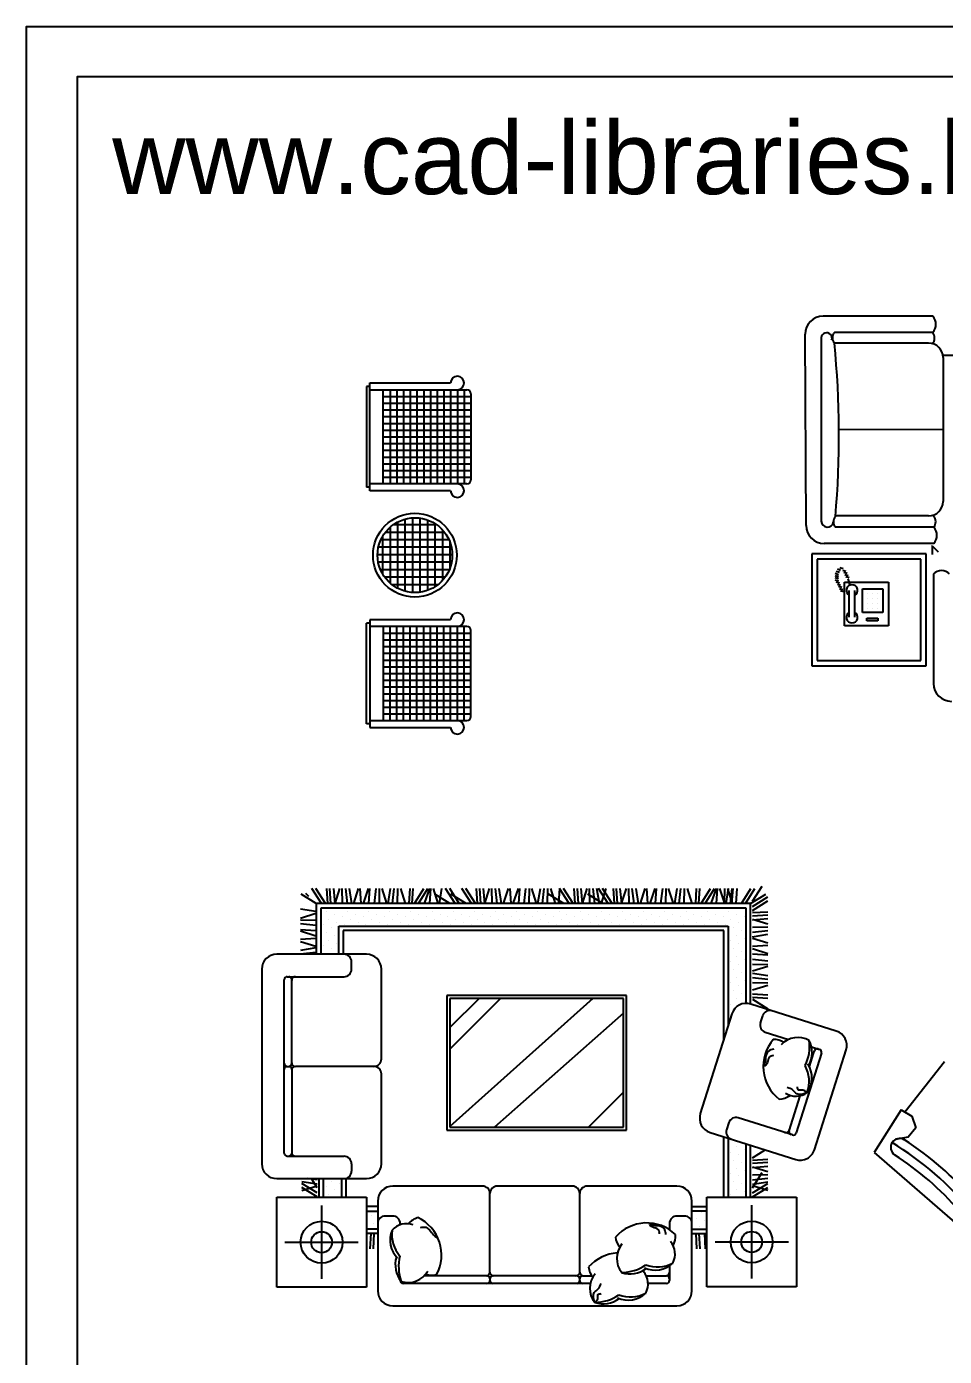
# Model space of a CAD drawing. Header units: inches. Extents: x 6.4 to 48.9, y 11.7 to 36.5.
# Drawn here: x 27.88 to 34.02, y 27.62 to 36.51 of the extents above; entities that cross this region are included whole.
import ezdxf

# ---------------------------------------------------------------- set-up
doc = ezdxf.new("R2010")
doc.units = ezdxf.units.IN
doc.header["$MEASUREMENT"] = 0
for name, color, linetype in [('02', 2, 'Continuous'), ('4', 4, 'Continuous'), ('kadrbm', 4, 'Continuous')]:
    doc.layers.add(name, color=color, linetype=linetype)
doc.styles.add('bmmm', font='swissel.ttf')

# ---------------------------------------------------------------- blocks, each defined once
blk = doc.blocks.new('kadrbm')
at = {"layer": 'kadrbm', "color": 4}
blk.add_lwpolyline([(0, 0), (0, 24.7972), (21, 24.7972), (21, 0), (0, 0)], close=True, dxfattribs=at)
blk.add_lwpolyline([(20.6631, 0.3257), (20.6631, 24.4603), (0.3369, 24.4603), (0.3369, 0.3257), (20.6631, 0.3257)], dxfattribs=at)
at = {"layer": 'kadrbm', "color": 211, "true_color": 0xf674fb, "style": 'bmmm'}
blk.add_text('www.cad-libraries.blogspot.com', height=0.485134, dxfattribs=at).set_placement((0.5726, 23.6772))

msp = doc.modelspace()

# ---------------------------------------------------------------- linework, layer by layer
at = {"layer": '02'}
for p, q in [((33.94, 34.5719), (33.2069, 34.5719)), ((33.0938, 33.1729), (33.0869, 34.4519)), ((33.1949, 34.4279), (33.1949, 33.2016)), ((33.94, 34.4639), (33.2824, 34.4639)), ((33.9125, 34.3919), (33.2824, 34.3919)), ((34.007, 34.3125), (36.7359, 34.3125)), ((34.0085, 34.2959), (34.0085, 33.3336)), ((30.3132, 34.0807), (30.3132, 33.4507)), ((30.3582, 34.0807), (30.3582, 33.4507)), ((30.4032, 34.0807), (30.4032, 33.4507)), ((30.4482, 34.0807), (30.4482, 33.4507)), ((30.4932, 34.0807), (30.4932, 33.4507)), ((30.5382, 34.0807), (30.5382, 33.4507)), ((30.5832, 34.0807), (30.5832, 33.4507)), ((30.6282, 34.0807), (30.6282, 33.4507)), ((30.6732, 34.0807), (30.6732, 33.4507)), ((30.7182, 34.0807), (30.7182, 33.4507)), ((30.7632, 34.0807), (30.7632, 33.4507)), ((30.8082, 34.0807), (30.8082, 33.4507)), ((30.2682, 34.0357), (30.8532, 34.0357)), ((30.2682, 33.9907), (30.8532, 33.9907)), ((30.2682, 33.9457), (30.8532, 33.9457)), ((30.2682, 33.9007), (30.8532, 33.9007)), ((30.2682, 33.8557), (30.8532, 33.8557)), ((30.2682, 33.8107), (30.8532, 33.8107)), ((34.0085, 33.8147), (33.3133, 33.8126)), ((30.2682, 33.7657), (30.8532, 33.7657)), ((30.2682, 33.7207), (30.8532, 33.7207)), ((30.2682, 33.6757), (30.8532, 33.6757)), ((30.2682, 33.6307), (30.8532, 33.6307)), ((30.2682, 33.5857), (30.8532, 33.5857)), ((30.2682, 33.5407), (30.8532, 33.5407)), ((30.2682, 33.4957), (30.8532, 33.4957)), ((30.3151, 32.786), (30.3151, 33.1629)), ((30.6261, 33.1769), (30.3326, 33.1769)), ((30.3651, 32.7521), (30.3651, 33.1968)), ((30.4151, 32.7329), (30.4151, 33.2161)), ((30.4651, 32.7249), (30.4651, 33.2241)), ((30.5151, 32.727), (30.5151, 33.2219)), ((30.5651, 32.7396), (30.5651, 33.2093)), ((30.6151, 32.7645), (30.6151, 33.1844)), ((33.9125, 33.2376), (33.2824, 33.2376)), ((33.947, 33.1609), (33.2894, 33.1609)), ((30.7074, 33.0769), (30.2513, 33.0769)), ((30.2651, 32.8457), (30.2651, 33.1032)), ((30.6775, 33.1269), (30.2812, 33.1269)), ((30.6651, 32.8071), (30.6651, 33.1419)), ((30.7238, 33.0269), (30.2349, 33.0269)), ((30.7151, 32.8911), (30.7151, 33.0578)), ((33.8964, 32.9837), (33.132, 32.9837)), ((33.132, 32.9837), (33.132, 32.2349)), ((33.947, 33.0529), (33.2138, 33.0529)), ((33.8964, 32.2349), (33.8964, 32.9837)), ((33.9352, 33.0363), (33.934, 33.0352)), ((33.9352, 33.0363), (33.9756, 32.9959)), ((33.9353, 33.0364), (33.9353, 32.9792)), ((33.947, 33.0529), (33.947, 33.0529)), ((30.7294, 32.9769), (30.2294, 32.9769)), ((30.7248, 32.9269), (30.2339, 32.9269)), ((33.8604, 32.9477), (33.168, 32.9477)), ((33.168, 32.9477), (33.168, 32.2709)), ((33.8604, 32.2709), (33.8604, 32.9477)), ((30.7095, 32.8769), (30.2492, 32.8769)), ((30.6811, 32.8269), (30.2776, 32.8269)), ((33.3097, 32.844), (33.2881, 32.8512)), ((33.3097, 32.8296), (33.2881, 32.8368)), ((33.3097, 32.8152), (33.2881, 32.8224)), ((33.3097, 32.8008), (33.2881, 32.808)), ((33.3169, 32.8584), (33.2953, 32.8656)), ((33.3241, 32.8728), (33.3025, 32.88)), ((33.3411, 32.8831), (33.3195, 32.8903)), ((33.3601, 32.8656), (33.3385, 32.8728)), ((33.3673, 32.8512), (33.3457, 32.8584)), ((33.3745, 32.8368), (33.3529, 32.844)), ((33.3817, 32.8224), (33.3601, 32.8296)), ((33.3875, 32.7743), (33.3745, 32.8152)), ((33.945, 32.8504), (33.945, 32.1173)), ((30.6325, 32.7769), (30.3262, 32.7769)), ((33.3169, 32.7864), (33.2953, 32.7936)), ((33.3241, 32.772), (33.3025, 32.7792)), ((33.3313, 32.7576), (33.3097, 32.7648)), ((33.3385, 32.7432), (33.3169, 32.7504)), ((33.3457, 32.7288), (33.3241, 32.736)), ((33.3492, 32.7945), (33.6446, 32.7945)), ((33.3492, 32.5027), (33.3492, 32.7945)), ((33.3823, 32.559), (33.3823, 32.739)), ((33.4183, 32.559), (33.4183, 32.739)), ((33.4715, 32.7493), (33.6065, 32.7493)), ((33.4715, 32.5918), (33.4715, 32.7493)), ((33.5052, 32.7212), (33.5052, 32.7212)), ((33.539, 32.7212), (33.539, 32.7212)), ((33.5727, 32.7212), (33.5727, 32.7212)), ((33.6065, 32.7493), (33.6065, 32.5918)), ((33.6446, 32.7945), (33.6446, 32.5027)), ((33.5052, 32.6875), (33.5052, 32.6875)), ((33.5052, 32.6537), (33.5052, 32.6537)), ((33.539, 32.6875), (33.539, 32.6875)), ((33.539, 32.6537), (33.539, 32.6537)), ((33.5727, 32.6875), (33.5727, 32.6875)), ((33.5727, 32.6537), (33.5727, 32.6537)), ((33.6065, 32.5918), (33.4715, 32.5918)), ((33.4996, 32.5356), (33.4996, 32.5525)), ((33.4996, 32.5525), (33.5727, 32.5525)), ((33.5052, 32.62), (33.5052, 32.62)), ((33.539, 32.62), (33.539, 32.62)), ((33.5727, 32.62), (33.5727, 32.62)), ((33.5727, 32.5525), (33.5727, 32.5356)), ((30.2682, 32.4533), (30.8532, 32.4533)), ((30.3132, 31.8683), (30.3132, 32.4983)), ((30.3582, 31.8683), (30.3582, 32.4983)), ((30.4032, 31.8683), (30.4032, 32.4983)), ((30.4482, 31.8683), (30.4482, 32.4983)), ((30.4932, 31.8683), (30.4932, 32.4983)), ((30.5382, 31.8683), (30.5382, 32.4983)), ((30.5832, 31.8683), (30.5832, 32.4983)), ((30.6282, 31.8683), (30.6282, 32.4983)), ((30.6732, 31.8683), (30.6732, 32.4983)), ((30.7182, 31.8683), (30.7182, 32.4983)), ((30.7632, 31.8683), (30.7632, 32.4983)), ((30.8082, 31.8683), (30.8082, 32.4983)), ((33.6446, 32.5027), (33.3492, 32.5027)), ((33.5727, 32.5356), (33.4996, 32.5356)), ((30.2682, 32.4083), (30.8532, 32.4083)), ((30.2682, 32.3633), (30.8532, 32.3633)), ((30.2682, 32.3183), (30.8532, 32.3183)), ((30.2682, 32.2733), (30.8532, 32.2733)), ((30.2682, 32.2283), (30.8532, 32.2283)), ((30.2682, 32.1833), (30.8532, 32.1833)), ((33.132, 32.2349), (33.8964, 32.2349)), ((33.168, 32.2709), (33.8604, 32.2709)), ((30.2682, 32.1383), (30.8532, 32.1383)), ((30.2682, 32.0933), (30.8532, 32.0933)), ((30.2682, 32.0483), (30.8532, 32.0483)), ((30.2682, 32.0033), (30.8532, 32.0033)), ((30.2682, 31.9583), (30.8532, 31.9583)), ((30.2682, 31.9133), (30.8532, 31.9133)), ((32.7353, 30.6609), (32.7991, 30.7626)), ((29.8205, 30.6451), (29.7188, 30.7089)), ((29.7481, 30.7149), (29.7688, 30.6942)), ((29.8552, 30.6451), (29.7914, 30.7468)), ((29.8822, 30.6451), (29.8183, 30.7468)), ((29.8968, 30.6451), (29.8904, 30.7468)), ((29.9177, 30.6451), (29.9114, 30.7468)), ((29.9456, 30.6451), (29.9364, 30.7468)), ((29.9747, 30.7468), (29.9431, 30.6451)), ((29.9946, 30.6451), (29.9926, 30.7468)), ((30.0281, 30.6451), (30.0167, 30.7468)), ((30.0576, 30.6451), (30.0413, 30.7468)), ((30.1007, 30.7468), (30.069, 30.6451)), ((30.1209, 30.6451), (30.1143, 30.7468)), ((30.1356, 30.6451), (30.1702, 30.7468)), ((30.172, 30.6451), (30.1786, 30.7468)), ((30.2083, 30.6451), (30.2197, 30.7468)), ((30.2417, 30.6451), (30.2437, 30.7468)), ((30.2574, 30.7468), (30.289, 30.6451)), ((30.3004, 30.6451), (30.3167, 30.7468)), ((30.3299, 30.6451), (30.3414, 30.7468)), ((30.3634, 30.6451), (30.3654, 30.7468)), ((30.3833, 30.7468), (30.4149, 30.6451)), ((30.4403, 30.6451), (30.4466, 30.7468)), ((30.4613, 30.6451), (30.4676, 30.7468)), ((30.4759, 30.6451), (30.5397, 30.7468)), ((30.5028, 30.6451), (30.5667, 30.7468)), ((30.5437, 30.6451), (30.5782, 30.7468)), ((30.5801, 30.6451), (30.5867, 30.7468)), ((30.6003, 30.7468), (30.632, 30.6451)), ((30.7138, 30.6451), (30.6121, 30.7089)), ((30.6434, 30.6451), (30.6596, 30.7468)), ((30.7485, 30.6451), (30.6846, 30.7468)), ((30.7755, 30.6451), (30.7116, 30.7468)), ((30.8217, 30.6451), (30.72, 30.7089)), ((30.8564, 30.6451), (30.7925, 30.7468)), ((30.8834, 30.6451), (30.8195, 30.7468)), ((30.8979, 30.6451), (30.8916, 30.7468)), ((30.9189, 30.6451), (30.9126, 30.7468)), ((30.9468, 30.6451), (30.9376, 30.7468)), ((30.9759, 30.7468), (30.9443, 30.6451)), ((30.9958, 30.6451), (30.9938, 30.7468)), ((31.0293, 30.6451), (31.0179, 30.7468)), ((31.0588, 30.6451), (31.0425, 30.7468)), ((31.1018, 30.7468), (31.0702, 30.6451)), ((31.1221, 30.6451), (31.1155, 30.7468)), ((31.1368, 30.6451), (31.1714, 30.7468)), ((31.1732, 30.6451), (31.1798, 30.7468)), ((31.2095, 30.6451), (31.2209, 30.7468)), ((31.2429, 30.6451), (31.2449, 30.7468)), ((31.2586, 30.7468), (31.2902, 30.6451)), ((31.3016, 30.6451), (31.3179, 30.7468)), ((31.3311, 30.6451), (31.3426, 30.7468)), ((31.3646, 30.6451), (31.3666, 30.7468)), ((31.4748, 30.6451), (31.3731, 30.7089)), ((31.3845, 30.7468), (31.4161, 30.6451)), ((31.4415, 30.6451), (31.4478, 30.7468)), ((31.5095, 30.6451), (31.4456, 30.7468)), ((31.5365, 30.6451), (31.4726, 30.7468)), ((31.551, 30.6451), (31.5447, 30.7468)), ((31.572, 30.6451), (31.5657, 30.7468)), ((31.5999, 30.6451), (31.5907, 30.7468)), ((31.629, 30.7468), (31.5974, 30.6451)), ((31.736, 30.6451), (31.6344, 30.7089)), ((31.6489, 30.6451), (31.6469, 30.7468)), ((31.6824, 30.6451), (31.6709, 30.7468)), ((31.7119, 30.6451), (31.6956, 30.7468)), ((31.7707, 30.6451), (31.7069, 30.7468)), ((31.7549, 30.7468), (31.7233, 30.6451)), ((31.7977, 30.6451), (31.7339, 30.7468)), ((31.8123, 30.6451), (31.8059, 30.7468)), ((31.8333, 30.6451), (31.8269, 30.7468)), ((31.8611, 30.6451), (31.8519, 30.7468)), ((31.8903, 30.7468), (31.8586, 30.6451)), ((31.9102, 30.6451), (31.9082, 30.7468)), ((31.9436, 30.6451), (31.9322, 30.7468)), ((31.9731, 30.6451), (31.9569, 30.7468)), ((32.0162, 30.7468), (31.9845, 30.6451)), ((32.0364, 30.6451), (32.0298, 30.7468)), ((32.0512, 30.6451), (32.0857, 30.7468)), ((32.0876, 30.6451), (32.0942, 30.7468)), ((32.1238, 30.6451), (32.1352, 30.7468)), ((32.1573, 30.6451), (32.1593, 30.7468)), ((32.1729, 30.7468), (32.2045, 30.6451)), ((32.2159, 30.6451), (32.2322, 30.7468)), ((32.2454, 30.6451), (32.2569, 30.7468)), ((32.2789, 30.6451), (32.2809, 30.7468)), ((32.2988, 30.7468), (32.3305, 30.6451)), ((32.3558, 30.6451), (32.3622, 30.7468)), ((32.3768, 30.6451), (32.3831, 30.7468)), ((32.3914, 30.6451), (32.4552, 30.7468)), ((32.4184, 30.6451), (32.4822, 30.7468)), ((32.4592, 30.6451), (32.4937, 30.7468)), ((32.4956, 30.6451), (32.5022, 30.7468)), ((32.5158, 30.7468), (32.5475, 30.6451)), ((32.5486, 30.6451), (32.5506, 30.7468)), ((32.5589, 30.6451), (32.5752, 30.7468)), ((32.5685, 30.7468), (32.6002, 30.6451)), ((32.5884, 30.6451), (32.5998, 30.7468)), ((32.5976, 30.6451), (32.6069, 30.7468)), ((32.6255, 30.6451), (32.6319, 30.7468)), ((32.6611, 30.6451), (32.7249, 30.7468)), ((32.6881, 30.6451), (32.7519, 30.7468)), ((32.7228, 30.6451), (32.8244, 30.7089)), ((32.7353, 30.6262), (32.8369, 30.69)), ((29.8168, 30.5916), (29.7151, 30.6079)), ((29.8205, 30.6451), (29.8205, 30.3064)), ((32.7228, 30.6451), (29.8205, 30.6451)), ((29.8505, 30.6151), (29.8505, 30.3064)), ((32.6928, 30.6151), (29.8505, 30.6151)), ((29.8869, 30.5919), (29.8869, 30.5919)), ((29.9752, 30.6096), (29.9752, 30.6096)), ((30.0283, 30.5919), (30.0283, 30.5919)), ((30.1167, 30.6096), (30.1167, 30.6096)), ((30.1697, 30.5919), (30.1697, 30.5919)), ((30.2581, 30.6096), (30.2581, 30.6096)), ((30.3111, 30.5919), (30.3111, 30.5919)), ((30.3995, 30.6096), (30.3995, 30.6096)), ((30.4525, 30.5919), (30.4525, 30.5919)), ((30.5409, 30.6096), (30.5409, 30.6096)), ((30.594, 30.5919), (30.594, 30.5919)), ((30.6823, 30.6096), (30.6823, 30.6096)), ((30.7354, 30.5919), (30.7354, 30.5919)), ((30.8238, 30.6096), (30.8238, 30.6096)), ((30.8768, 30.5919), (30.8768, 30.5919)), ((30.9652, 30.6096), (30.9652, 30.6096)), ((31.0182, 30.5919), (31.0182, 30.5919)), ((31.1066, 30.6096), (31.1066, 30.6096)), ((31.1596, 30.5919), (31.1596, 30.5919)), ((31.248, 30.6096), (31.248, 30.6096)), ((31.3011, 30.5919), (31.3011, 30.5919)), ((31.3895, 30.6096), (31.3895, 30.6096)), ((31.4425, 30.5919), (31.4425, 30.5919)), ((31.5309, 30.6096), (31.5309, 30.6096)), ((31.5839, 30.5919), (31.5839, 30.5919)), ((31.6723, 30.6096), (31.6723, 30.6096)), ((31.7253, 30.5919), (31.7253, 30.5919)), ((31.8137, 30.6096), (31.8137, 30.6096)), ((31.8668, 30.5919), (31.8668, 30.5919)), ((31.9551, 30.6096), (31.9551, 30.6096)), ((32.0082, 30.5919), (32.0082, 30.5919)), ((32.0966, 30.6096), (32.0966, 30.6096)), ((32.1496, 30.5919), (32.1496, 30.5919)), ((32.238, 30.6096), (32.238, 30.6096)), ((32.291, 30.5919), (32.291, 30.5919)), ((32.3794, 30.6096), (32.3794, 30.6096)), ((32.4324, 30.5919), (32.4324, 30.5919)), ((32.5208, 30.6096), (32.5208, 30.6096)), ((32.5739, 30.5919), (32.5739, 30.5919)), ((32.6622, 30.6096), (32.6622, 30.6096)), ((32.6928, 29.9782), (32.6928, 30.6151)), ((32.7228, 29.9738), (32.7228, 30.6451)), ((32.7353, 30.5992), (32.8369, 30.663)), ((32.7353, 30.5846), (32.8369, 30.591)), ((29.7151, 30.5486), (29.8168, 30.5802)), ((29.8168, 30.533), (29.7151, 30.535)), ((29.8168, 30.4995), (29.7151, 30.5109)), ((29.8515, 30.5566), (29.8515, 30.5566)), ((29.8692, 30.5035), (29.8692, 30.5035)), ((29.9045, 30.5389), (29.9045, 30.5389)), ((29.9399, 30.5742), (29.9399, 30.5742)), ((29.9576, 30.5212), (29.9576, 30.5212)), ((29.9705, 30.3064), (29.9705, 30.4951)), ((29.9705, 30.4951), (32.5728, 30.4951)), ((29.9929, 30.5566), (29.9929, 30.5566)), ((30.0106, 30.5035), (30.0106, 30.5035)), ((30.046, 30.5389), (30.046, 30.5389)), ((30.0813, 30.5742), (30.0813, 30.5742)), ((30.099, 30.5212), (30.099, 30.5212)), ((30.1343, 30.5566), (30.1343, 30.5566)), ((30.152, 30.5035), (30.152, 30.5035)), ((30.1874, 30.5389), (30.1874, 30.5389)), ((30.2227, 30.5742), (30.2227, 30.5742)), ((30.2404, 30.5212), (30.2404, 30.5212)), ((30.2758, 30.5566), (30.2758, 30.5566)), ((30.2934, 30.5035), (30.2934, 30.5035)), ((30.3288, 30.5389), (30.3288, 30.5389)), ((30.3642, 30.5742), (30.3642, 30.5742)), ((30.3818, 30.5212), (30.3818, 30.5212)), ((30.4172, 30.5566), (30.4172, 30.5566)), ((30.4349, 30.5035), (30.4349, 30.5035)), ((30.4702, 30.5389), (30.4702, 30.5389)), ((30.5056, 30.5742), (30.5056, 30.5742)), ((30.5233, 30.5212), (30.5233, 30.5212)), ((30.5586, 30.5566), (30.5586, 30.5566)), ((30.5763, 30.5035), (30.5763, 30.5035)), ((30.6116, 30.5389), (30.6116, 30.5389)), ((30.647, 30.5742), (30.647, 30.5742)), ((30.6647, 30.5212), (30.6647, 30.5212)), ((30.7, 30.5566), (30.7, 30.5566)), ((30.7177, 30.5035), (30.7177, 30.5035)), ((30.7531, 30.5389), (30.7531, 30.5389)), ((30.7884, 30.5742), (30.7884, 30.5742)), ((30.8061, 30.5212), (30.8061, 30.5212)), ((30.8414, 30.5566), (30.8414, 30.5566)), ((30.8591, 30.5035), (30.8591, 30.5035)), ((30.8945, 30.5389), (30.8945, 30.5389)), ((30.9298, 30.5742), (30.9298, 30.5742)), ((30.9475, 30.5212), (30.9475, 30.5212)), ((30.9829, 30.5566), (30.9829, 30.5566)), ((31.0005, 30.5035), (31.0005, 30.5035)), ((31.0359, 30.5389), (31.0359, 30.5389)), ((31.0713, 30.5742), (31.0713, 30.5742)), ((31.0889, 30.5212), (31.0889, 30.5212)), ((31.1243, 30.5566), (31.1243, 30.5566)), ((31.142, 30.5035), (31.142, 30.5035)), ((31.1773, 30.5389), (31.1773, 30.5389)), ((31.2127, 30.5742), (31.2127, 30.5742)), ((31.2304, 30.5212), (31.2304, 30.5212)), ((31.2657, 30.5566), (31.2657, 30.5566)), ((31.2834, 30.5035), (31.2834, 30.5035)), ((31.3187, 30.5389), (31.3187, 30.5389)), ((31.3541, 30.5742), (31.3541, 30.5742)), ((31.3718, 30.5212), (31.3718, 30.5212)), ((31.4071, 30.5566), (31.4071, 30.5566)), ((31.4248, 30.5035), (31.4248, 30.5035)), ((31.4602, 30.5389), (31.4602, 30.5389)), ((31.4955, 30.5742), (31.4955, 30.5742)), ((31.5132, 30.5212), (31.5132, 30.5212)), ((31.5486, 30.5566), (31.5486, 30.5566)), ((31.5662, 30.5035), (31.5662, 30.5035)), ((31.6016, 30.5389), (31.6016, 30.5389)), ((31.6369, 30.5742), (31.6369, 30.5742)), ((31.6546, 30.5212), (31.6546, 30.5212)), ((31.69, 30.5566), (31.69, 30.5566)), ((31.7077, 30.5035), (31.7077, 30.5035)), ((31.743, 30.5389), (31.743, 30.5389)), ((31.7784, 30.5742), (31.7784, 30.5742)), ((31.796, 30.5212), (31.796, 30.5212)), ((31.8314, 30.5566), (31.8314, 30.5566)), ((31.8491, 30.5035), (31.8491, 30.5035)), ((31.8844, 30.5389), (31.8844, 30.5389)), ((31.9198, 30.5742), (31.9198, 30.5742)), ((31.9375, 30.5212), (31.9375, 30.5212)), ((31.9728, 30.5566), (31.9728, 30.5566)), ((31.9905, 30.5035), (31.9905, 30.5035)), ((32.0259, 30.5389), (32.0259, 30.5389)), ((32.0612, 30.5742), (32.0612, 30.5742)), ((32.0789, 30.5212), (32.0789, 30.5212)), ((32.1142, 30.5566), (32.1142, 30.5566)), ((32.1319, 30.5035), (32.1319, 30.5035)), ((32.1673, 30.5389), (32.1673, 30.5389)), ((32.2026, 30.5742), (32.2026, 30.5742)), ((32.2203, 30.5212), (32.2203, 30.5212)), ((32.2557, 30.5566), (32.2557, 30.5566)), ((32.2733, 30.5035), (32.2733, 30.5035)), ((32.3087, 30.5389), (32.3087, 30.5389)), ((32.3441, 30.5742), (32.3441, 30.5742)), ((32.3617, 30.5212), (32.3617, 30.5212)), ((32.3971, 30.5566), (32.3971, 30.5566)), ((32.4148, 30.5035), (32.4148, 30.5035)), ((32.4501, 30.5389), (32.4501, 30.5389)), ((32.4855, 30.5742), (32.4855, 30.5742)), ((32.5031, 30.5212), (32.5031, 30.5212)), ((32.5385, 30.5566), (32.5385, 30.5566)), ((32.5562, 30.5035), (32.5562, 30.5035)), ((32.5728, 30.4951), (32.5728, 29.8291)), ((32.5915, 30.5389), (32.5915, 30.5389)), ((32.6269, 30.5742), (32.6269, 30.5742)), ((32.6446, 30.5212), (32.6446, 30.5212)), ((32.6799, 30.5566), (32.6799, 30.5566)), ((32.7353, 30.5636), (32.8369, 30.57)), ((32.7353, 30.5358), (32.8369, 30.545)), ((32.8369, 30.5067), (32.7353, 30.5383)), ((29.8168, 30.4633), (29.7151, 30.4699)), ((29.8168, 30.4268), (29.7151, 30.4614)), ((29.8168, 30.4121), (29.7151, 30.4055)), ((29.8515, 30.4151), (29.8515, 30.4151)), ((29.8869, 30.4505), (29.8869, 30.4505)), ((29.9222, 30.4859), (29.9222, 30.4859)), ((29.9399, 30.4328), (29.9399, 30.4328)), ((30.0005, 30.4651), (30.0005, 30.3064)), ((32.5428, 30.4651), (30.0005, 30.4651)), ((32.5428, 29.7343), (32.5428, 30.4651)), ((32.5739, 30.4505), (32.5739, 30.4505)), ((32.6092, 30.4859), (32.6092, 30.4859)), ((32.6269, 30.4328), (32.6269, 30.4328)), ((32.6622, 30.4682), (32.6622, 30.4682)), ((32.6799, 30.4151), (32.6799, 30.4151)), ((32.7353, 30.4867), (32.8369, 30.4887)), ((32.7353, 30.4533), (32.8369, 30.4647)), ((32.7353, 30.4238), (32.8369, 30.4401)), ((32.8369, 30.3807), (32.7353, 30.4124)), ((29.7151, 30.3919), (29.8168, 30.3602)), ((29.8168, 30.3488), (29.7151, 30.3326)), ((29.8168, 30.3193), (29.7151, 30.3079)), ((29.8692, 30.3621), (29.8692, 30.3621)), ((29.9045, 30.3975), (29.9045, 30.3975)), ((29.9222, 30.3444), (29.9222, 30.3444)), ((29.9576, 30.3798), (29.9576, 30.3798)), ((32.5915, 30.3975), (32.5915, 30.3975)), ((32.6092, 30.3444), (32.6092, 30.3444)), ((32.6446, 30.3798), (32.6446, 30.3798)), ((32.6622, 30.3268), (32.6622, 30.3268)), ((32.7353, 30.3605), (32.8369, 30.3671)), ((32.7353, 30.3458), (32.8369, 30.3112)), ((30.1558, 30.3064), (29.5558, 30.3064)), ((29.8869, 30.3091), (29.8869, 30.3091)), ((30.0558, 30.2064), (30.0558, 30.2564)), ((32.5739, 30.3091), (32.5739, 30.3091)), ((32.5915, 30.256), (32.5915, 30.256)), ((32.6269, 30.2914), (32.6269, 30.2914)), ((32.6446, 30.2384), (32.6446, 30.2384)), ((32.6799, 30.2737), (32.6799, 30.2737)), ((32.7353, 30.3094), (32.8369, 30.3027)), ((32.7353, 30.2731), (32.8369, 30.2617)), ((32.7353, 30.2397), (32.8369, 30.2377)), ((29.4558, 30.2064), (29.4558, 28.9064)), ((29.6258, 30.1564), (30.0058, 30.1564)), ((30.2558, 29.6064), (30.2558, 30.2064)), ((32.5739, 30.1677), (32.5739, 30.1677)), ((32.6092, 30.203), (32.6092, 30.203)), ((32.6269, 30.15), (32.6269, 30.15)), ((32.6622, 30.1853), (32.6622, 30.1853)), ((32.8369, 30.224), (32.7353, 30.1924)), ((32.7353, 30.181), (32.8369, 30.1647)), ((32.7353, 30.1515), (32.8369, 30.14)), ((29.6058, 28.9764), (29.6058, 30.1364)), ((29.6558, 29.5764), (29.6558, 30.1364)), ((32.5915, 30.1146), (32.5915, 30.1146)), ((32.6092, 30.0616), (32.6092, 30.0616)), ((32.6446, 30.0969), (32.6446, 30.0969)), ((32.6799, 30.1323), (32.6799, 30.1323)), ((32.7353, 30.118), (32.8369, 30.116)), ((32.8369, 30.0981), (32.7353, 30.0665)), ((31.8923, 30.0314), (30.6923, 30.0314)), ((30.6923, 30.0314), (30.6923, 29.1314)), ((31.8723, 30.0114), (30.7123, 30.0114)), ((30.7123, 30.0114), (30.7123, 29.1514)), ((30.9077, 30.0114), (30.7123, 29.8161)), ((31.0514, 30.0114), (30.7123, 29.6724)), ((31.6686, 30.0114), (30.7123, 29.1552)), ((31.8723, 29.1514), (31.8723, 30.0114)), ((31.8923, 29.1314), (31.8923, 30.0314)), ((32.5739, 30.0262), (32.5739, 30.0262)), ((32.5915, 29.9732), (32.5915, 29.9732)), ((32.6269, 30.0086), (32.6269, 30.0086)), ((32.6622, 30.0439), (32.6622, 30.0439)), ((32.6799, 29.9909), (32.6799, 29.9909)), ((33.2954, 29.7926), (32.7234, 29.9736)), ((32.7353, 30.0411), (32.8369, 30.0348)), ((32.7353, 30.0201), (32.8369, 30.0138)), ((32.7353, 30.0055), (32.8369, 29.9417)), ((31.8723, 29.9134), (31.0104, 29.1514)), ((32.5979, 29.9084), (32.3867, 29.241)), ((32.5739, 29.8848), (32.5739, 29.8848)), ((32.7886, 29.8481), (32.8036, 29.8958)), ((32.8211, 29.7853), (32.9758, 29.7364)), ((33.1965, 29.6456), (33.0275, 29.1117)), ((33.1154, 29.5551), (33.1433, 29.6434)), ((33.1296, 29.6877), (33.1834, 29.6707)), ((33.1433, 29.6434), (33.1488, 29.6607)), ((33.1494, 28.9997), (33.3606, 29.6671)), ((33.1739, 29.6737), (33.1834, 29.6707)), ((29.6258, 29.5564), (29.6358, 29.5564)), ((29.6558, 29.5364), (29.6558, 28.9764)), ((30.2058, 29.5564), (29.6808, 29.5564)), ((33.7549, 29.2559), (34.0178, 29.5893)), ((30.2558, 28.9064), (30.2558, 29.5064)), ((33.1457, 29.4851), (33.0275, 29.1117)), ((31.8723, 29.3853), (31.6384, 29.1514)), ((32.9799, 29.1268), (33.0538, 29.3606)), ((33.7288, 29.2662), (33.5477, 28.9818)), ((32.3867, 29.241), (32.3867, 29.241)), ((32.5774, 29.1807), (32.5623, 29.133)), ((33.0024, 29.0987), (32.6401, 29.2133)), ((30.6923, 29.1314), (31.8923, 29.1314)), ((30.7123, 29.1514), (31.8723, 29.1514)), ((32.4519, 29.1155), (33.0239, 28.9345)), ((32.5428, 28.683), (32.5428, 29.0868)), ((32.5728, 29.0773), (32.5728, 28.683)), ((33.0024, 29.0987), (32.9929, 29.1017)), ((32.5739, 29.0363), (32.5739, 29.0363)), ((32.5915, 28.9833), (32.5915, 28.9833)), ((32.6269, 29.0186), (32.6269, 29.0186)), ((32.6799, 29.0009), (32.6799, 29.0009)), ((32.6928, 28.683), (32.6928, 29.0393)), ((32.7228, 28.683), (32.7228, 29.0298)), ((32.7353, 28.9449), (32.8209, 28.9987)), ((29.6258, 28.9564), (30.0058, 28.9564)), ((30.0558, 28.9064), (30.0558, 28.8564)), ((32.5739, 28.8949), (32.5739, 28.8949)), ((32.6092, 28.9302), (32.6092, 28.9302)), ((32.6446, 28.9656), (32.6446, 28.9656)), ((32.6622, 28.9125), (32.6622, 28.9125)), ((32.7353, 28.9303), (32.8369, 28.9367)), ((32.7353, 28.9094), (32.8369, 28.9157)), ((33.5477, 28.9818), (34.1547, 28.4552)), ((29.5558, 28.8064), (30.1558, 28.8064)), ((29.8264, 28.799), (29.7604, 28.8064)), ((29.8264, 28.7454), (29.7881, 28.8064)), ((29.8389, 28.683), (29.8389, 28.8064)), ((29.8689, 28.683), (29.8689, 28.8064)), ((29.9889, 28.8064), (29.9889, 28.683)), ((30.0189, 28.683), (30.0189, 28.8064)), ((32.5915, 28.8418), (32.5915, 28.8418)), ((32.6269, 28.8772), (32.6269, 28.8772)), ((32.6446, 28.8242), (32.6446, 28.8242)), ((32.6799, 28.8595), (32.6799, 28.8595)), ((32.7353, 28.8815), (32.8369, 28.8907)), ((32.8369, 28.8524), (32.7353, 28.884)), ((32.7353, 28.7454), (32.7991, 28.847)), ((32.7353, 28.8325), (32.8369, 28.8345)), ((32.7353, 28.799), (32.8369, 28.8104)), ((29.8264, 28.7695), (29.7247, 28.7858)), ((29.8264, 28.7107), (29.7247, 28.7745)), ((29.7247, 28.7264), (29.8264, 28.7581)), ((29.8264, 28.6837), (29.7247, 28.7475)), ((29.8869, 28.7534), (29.8869, 28.7534)), ((29.9222, 28.7888), (29.9222, 28.7888)), ((29.9399, 28.7358), (29.9399, 28.7358)), ((29.9752, 28.7711), (29.9752, 28.7711)), ((30.9308, 28.7564), (30.3308, 28.7564)), ((31.5308, 28.7564), (31.0308, 28.7564)), ((32.2308, 28.7564), (31.6308, 28.7564)), ((32.5739, 28.7534), (32.5739, 28.7534)), ((32.6092, 28.7888), (32.6092, 28.7888)), ((32.6269, 28.7358), (32.6269, 28.7358)), ((32.6622, 28.7711), (32.6622, 28.7711)), ((32.6799, 28.7181), (32.6799, 28.7181)), ((32.7353, 28.7695), (32.8369, 28.7858)), ((32.7353, 28.7107), (32.8369, 28.7745)), ((32.8369, 28.7264), (32.7353, 28.7581)), ((32.7353, 28.6837), (32.8369, 28.7475)), ((29.5558, 28.6814), (30.1558, 28.6814)), ((29.5558, 28.0814), (29.5558, 28.6814)), ((29.9045, 28.7004), (29.9045, 28.7004)), ((29.9576, 28.6827), (29.9576, 28.6827)), ((30.1558, 28.6814), (30.1558, 28.0814)), ((30.2308, 28.6564), (30.2308, 28.0564)), ((30.9808, 28.1814), (30.9808, 28.7064)), ((31.5808, 28.1814), (31.5808, 28.7064)), ((32.3308, 28.0564), (32.3308, 28.6564)), ((32.4299, 28.683), (33.0299, 28.683)), ((32.4299, 28.083), (32.4299, 28.683)), ((32.5915, 28.7004), (32.5915, 28.7004)), ((32.7299, 28.138), (32.7299, 28.628)), ((33.0299, 28.683), (33.0299, 28.083)), ((29.8558, 28.6264), (29.8558, 28.1364)), ((30.2308, 28.6194), (30.1558, 28.6194)), ((30.1558, 28.5894), (30.2308, 28.5894)), ((30.1874, 28.559), (30.1874, 28.559)), ((30.3308, 28.5564), (30.2808, 28.5564)), ((32.2808, 28.5564), (32.2308, 28.5564)), ((32.3308, 28.6194), (32.4299, 28.6194)), ((32.4299, 28.5894), (32.3308, 28.5894)), ((32.3617, 28.5413), (32.3617, 28.5413)), ((32.3971, 28.5767), (32.3971, 28.5767)), ((30.2308, 28.4694), (30.1558, 28.4694)), ((30.1697, 28.4706), (30.1697, 28.4706)), ((30.2051, 28.506), (30.2051, 28.506)), ((30.3808, 28.498), (30.3808, 28.5064)), ((32.1808, 28.5064), (32.1808, 28.4649)), ((32.3308, 28.4694), (32.4299, 28.4694)), ((32.3794, 28.4883), (32.3794, 28.4883)), ((32.4148, 28.5236), (32.4148, 28.5236)), ((29.6108, 28.3814), (30.1008, 28.3814)), ((30.2308, 28.4394), (30.1558, 28.4394)), ((30.1849, 28.4394), (30.1785, 28.3377)), ((30.2058, 28.4394), (30.1995, 28.3377)), ((32.3308, 28.4394), (32.4299, 28.4394)), ((32.3558, 28.4394), (32.3622, 28.3377)), ((32.3768, 28.4394), (32.3831, 28.3377)), ((32.4135, 28.4394), (32.4199, 28.3377)), ((32.4849, 28.383), (32.9749, 28.383)), ((32.1808, 28.224), (32.1808, 28.1264)), ((30.3808, 28.1264), (30.3808, 28.129)), ((31.6516, 28.1064), (30.4008, 28.1064)), ((30.9608, 28.1564), (30.5413, 28.1564)), ((30.9808, 28.1364), (30.9808, 28.1264)), ((31.5608, 28.1564), (31.0008, 28.1564)), ((31.5808, 28.1264), (31.5808, 28.1364)), ((31.6008, 28.1564), (31.662, 28.1564)), ((32.0257, 28.1564), (32.1608, 28.1564)), ((32.1608, 28.1064), (32.0374, 28.1064)), ((30.1558, 28.0814), (29.5558, 28.0814)), ((33.0299, 28.083), (32.4299, 28.083)), ((30.3308, 27.9564), (32.2308, 27.9564))]:
    msp.add_line(p, q, dxfattribs=at)
at = {"layer": '02', "extrusion": (0, 0, -1)}
for p, q in [((33.7288, 29.2662), (33.801, 29.2246)), ((33.801, 29.2246), (33.8267, 29.1457)), ((33.775, 29.0844), (33.6897, 29.0685)), ((33.8267, 29.1457), (33.775, 29.0844))]:
    msp.add_line(p, q, dxfattribs=at)
at = {"layer": '02'}
for centre, radius in [((30.4794, 32.9745), 0.25), ((29.8558, 28.3814), 0.14), ((29.8558, 28.3814), 0.07), ((32.7299, 28.383), 0.14), ((32.7299, 28.383), 0.07)]:
    msp.add_circle(centre, radius, dxfattribs=at)
for centre, radius, start, end in [((33.2069, 34.4519), 0.12, 90, 180), ((33.8804, 34.5179), 0.0804, 317.80566, 42.19434), ((33.2309, 34.4253), 0.0361, 337.27945, 175.95271), ((33.3279, 34.4279), 0.058, 141.6436, 218.3564), ((33.8961, 34.4279), 0.0567, 316.25843, 39.38749), ((27.1717, 33.7756), 6.1417, 354.93091, 5.75919), ((33.9125, 34.2959), 0.096, 0, 90), ((33.9125, 33.3336), 0.096, 270, 0), ((33.2138, 33.1729), 0.12, 180, 270), ((33.2361, 33.204), 0.0414, 183.35494, 350.10301), ((33.3349, 33.1969), 0.058, 141.6436, 218.3564), ((33.9031, 33.1969), 0.0567, 320.61251, 43.74157), ((33.8874, 33.1069), 0.0804, 317.80566, 42.19434), ((33.999, 32.7908), 0.0804, 47.80566, 132.19434), ((33.4003, 32.739), 0.0377, 298.49146, 241.50854), ((33.4003, 32.559), 0.0377, 118.49146, 61.50854), ((34.065, 32.1173), 0.12, 180, 270), ((29.5558, 30.2064), 0.1, 90, 180), ((30.0058, 30.2564), 0.05, 0, 90), ((30.1558, 30.2064), 0.1, 0, 90), ((29.6258, 30.1364), 0.02, 90, 180), ((29.6358, 30.1364), 0.02, 0, 90), ((29.6808, 30.1314), 0.025, 90, 180), ((30.0058, 30.2064), 0.05, 270, 0), ((32.6932, 29.8783), 0.1, 72.44267, 162.44267), ((32.8513, 29.8807), 0.05, 72.44267, 162.44267), ((32.8362, 29.833), 0.05, 162.44267, 252.44267), ((33.2653, 29.6973), 0.1, 342.44267, 72.44267), ((33.0858, 29.5556), 0.2781, 139.57248, 231.8664), ((32.8821, 29.623), 0.1132, 56.44167, 94.03981), ((33.0383, 29.5993), 0.1507, 59.54426, 138.08424), ((32.824, 29.6914), 0.2931, 333.80057, 7.41464), ((32.9569, 29.6493), 0.1769, 330.79008, 26.83626), ((30.205, 29.6073), 0.0508, 270.92597, 359.07403), ((33.1679, 29.6546), 0.02, 72.44267, 162.44267), ((33.1774, 29.6516), 0.02, 342.44267, 72.44267), ((29.6258, 29.5764), 0.02, 180, 270), ((29.6258, 29.5364), 0.02, 90, 180), ((29.6358, 29.5764), 0.02, 270, 0), ((29.6358, 29.5364), 0.02, 0, 90), ((29.6808, 29.5814), 0.025, 180, 270), ((29.6808, 29.5314), 0.025, 90, 180), ((30.2058, 29.5064), 0.05, 0, 90), ((32.8931, 29.4562), 0.2209, 340.41079, 28.58316), ((32.9623, 29.4806), 0.1703, 324.68459, 32.88005), ((32.8982, 29.4977), 0.1617, 275.65694, 303.37213), ((33.0245, 29.4876), 0.1304, 237.91943, 306.04502), ((32.4821, 29.2109), 0.1, 162.44267, 252.44267), ((32.6251, 29.1656), 0.05, 72.44267, 162.44267), ((32.61, 29.1179), 0.05, 162.44267, 252.44267), ((32.9575, 29.1391), 0.025, 252.44267, 342.44267), ((32.9989, 29.1207), 0.02, 162.44267, 252.44267), ((33.0085, 29.1177), 0.02, 252.44267, 342.44267), ((33.7191, 29.0152), 0.06, 59.50582, 235.72525), ((33.0541, 29.0299), 0.1, 252.44267, 342.44267), ((32.5638, 27.2357), 2.1216, 39.47587, 58.6271), ((32.5638, 27.2357), 2.1816, 41.05987, 57.0431), ((29.5558, 28.9064), 0.1, 180, 270), ((29.6258, 28.9764), 0.02, 180, 270), ((29.6358, 28.9764), 0.02, 270, 0), ((29.6808, 28.9814), 0.025, 180, 270), ((30.0058, 28.9064), 0.05, 0, 90), ((30.1558, 28.9064), 0.1, 270, 0), ((32.5638, 27.2357), 2.0616, 41.05987, 57.0431), ((30.0058, 28.8564), 0.05, 270, 0), ((30.3308, 28.6564), 0.1, 90, 180), ((30.9308, 28.7064), 0.05, 0, 90), ((31.0308, 28.7064), 0.05, 90, 180), ((31.5308, 28.7064), 0.05, 0, 90), ((31.6308, 28.7064), 0.05, 90, 180), ((32.2308, 28.6564), 0.1, 0, 90), ((30.2808, 28.5064), 0.05, 90, 180), ((30.3308, 28.5064), 0.05, 0, 90), ((30.5498, 28.3922), 0.1617, 108.05083, 135.76602), ((30.3789, 28.2955), 0.2781, 331.96637, 64.26029), ((32.2308, 28.5064), 0.05, 90, 180), ((32.2808, 28.5064), 0.05, 0, 90), ((30.4835, 28.3952), 0.1703, 157.07848, 225.27394), ((30.5458, 28.4338), 0.2209, 172.80468, 220.97705), ((30.4242, 28.375), 0.1304, 70.31332, 138.43891), ((32.0287, 28.232), 0.2781, 46.29097, 138.58488), ((31.9331, 28.4241), 0.1132, 184.11755, 221.7157), ((31.9788, 28.2728), 0.1507, 140.07312, 218.61311), ((32.0873, 28.3024), 0.1304, 332.11235, 40.23793), ((32.0593, 28.426), 0.1617, 334.78523, 2.50043), ((30.525, 28.2316), 0.1769, 163.18397, 219.23015), ((30.6637, 28.219), 0.2931, 166.19446, 199.80853), ((31.8485, 28.0318), 0.2781, 93.29422, 138.58488), ((30.4346, 28.263), 0.1507, 251.93814, 330.47813), ((31.7528, 28.2239), 0.1132, 184.11755, 221.7157), ((31.8572, 28.4719), 0.2931, 270.74272, 304.35679), ((31.9176, 28.3464), 0.1769, 251.3211, 307.36729), ((31.9071, 28.1022), 0.1304, 332.11235, 40.23793), ((32.0854, 28.365), 0.1703, 245.27732, 313.47277), ((32.0997, 28.4369), 0.2209, 249.57421, 297.74657), ((30.4008, 28.1264), 0.02, 180, 270), ((30.5923, 28.2733), 0.1132, 248.83555, 286.4337), ((30.9558, 28.1814), 0.025, 270, 0), ((30.9608, 28.1364), 0.02, 0, 90), ((30.9608, 28.1264), 0.02, 270, 0), ((31.0058, 28.1814), 0.025, 180, 270), ((31.0008, 28.1364), 0.02, 90, 180), ((31.0008, 28.1264), 0.02, 180, 270), ((31.5558, 28.1814), 0.025, 270, 0), ((31.5608, 28.1364), 0.02, 0, 90), ((31.5608, 28.1264), 0.02, 270, 0), ((31.6058, 28.1814), 0.025, 180, 270), ((31.6008, 28.1364), 0.02, 90, 180), ((31.6008, 28.1264), 0.02, 180, 270), ((31.7985, 28.0727), 0.1507, 140.07312, 218.61311), ((32.1558, 28.1814), 0.025, 270, 0), ((32.1608, 28.1364), 0.02, 0, 90), ((32.1608, 28.1264), 0.02, 270, 0), ((30.3308, 28.0564), 0.1, 180, 270), ((31.677, 28.2717), 0.2931, 270.74272, 304.35679), ((31.7374, 28.1462), 0.1769, 251.3211, 307.36729), ((31.9052, 28.1648), 0.1703, 245.27732, 313.47277), ((31.9195, 28.2367), 0.2209, 249.57421, 297.74657), ((32.2308, 28.0564), 0.1, 270, 0)]:
    msp.add_arc(centre, radius, start, end, dxfattribs=at)
for points in [[(32.8778, 29.6723), (32.8401, 29.657), (32.8231, 29.6169), (32.8229, 29.5905), (32.809, 29.5576)], [(32.8757, 29.6295), (32.8472, 29.6179), (32.8403, 29.6016), (32.8252, 29.566), (32.809, 29.5576)], [(33.0974, 29.3795), (33.0308, 29.3732), (33.0058, 29.3986), (32.9676, 29.4147)], [(33.0974, 29.3795), (33.0843, 29.3928), (33.0715, 29.3982), (33.0439, 29.3984), (33.0355, 29.4191)], [(30.5167, 28.4798), (30.5516, 28.4812), (30.5759, 28.4634), (30.6026, 28.4316), (30.6298, 28.4086)], [(32.1572, 28.433), (32.1441, 28.4715), (32.105, 28.4908), (32.0786, 28.4924), (32.0466, 28.5082)], [(32.1145, 28.4375), (32.1046, 28.4667), (32.0887, 28.4745), (32.054, 28.4915), (32.0466, 28.5082)], [(31.6808, 27.9786), (31.6782, 28.0454), (31.705, 28.069), (31.7233, 28.1062)], [(31.6808, 27.9786), (31.6948, 27.9909), (31.7009, 28.0034), (31.7027, 28.0309), (31.7238, 28.0382)]]:
    msp.add_spline(points, degree=3, dxfattribs=at)
at = {"layer": '4'}
for p, q in [((30.1553, 34.1029), (30.1553, 33.4295)), ((30.1782, 34.1029), (30.1553, 34.1029)), ((30.1782, 34.1257), (30.7182, 34.1257)), ((30.1782, 33.4057), (30.1782, 34.1257)), ((30.1782, 34.0807), (30.8262, 34.0807)), ((30.2682, 33.4507), (30.2682, 34.0807)), ((30.8532, 34.0537), (30.8532, 33.4777)), ((30.1782, 33.4284), (30.1553, 33.4284)), ((30.8262, 33.4507), (30.1782, 33.4507)), ((30.7182, 33.4057), (30.1782, 33.4057)), ((30.1782, 32.5433), (30.1782, 31.8233)), ((30.7182, 32.5433), (30.1782, 32.5433)), ((30.1782, 32.5205), (30.1553, 32.5205)), ((30.1553, 31.846), (30.1553, 32.5195)), ((30.8262, 32.4983), (30.1782, 32.4983)), ((30.2682, 32.4983), (30.2682, 31.8683)), ((30.8532, 31.8953), (30.8532, 32.4713)), ((30.1782, 31.846), (30.1553, 31.846)), ((30.1782, 31.8683), (30.8262, 31.8683)), ((30.1782, 31.8233), (30.7182, 31.8233))]:
    msp.add_line(p, q, dxfattribs=at)
msp.add_circle((30.4794, 32.9745), 0.28, dxfattribs=at)
for centre, radius, start, end in [((30.7632, 34.1257), 0.045, 270, 180), ((30.8262, 34.0537), 0.027, 0, 90), ((30.7632, 33.4057), 0.045, 180, 90), ((30.8262, 33.4777), 0.027, 270, 0), ((30.7632, 32.5433), 0.045, 270, 180), ((30.8262, 32.4713), 0.027, 0, 90), ((30.7632, 31.8233), 0.045, 180, 90), ((30.8262, 31.8953), 0.027, 270, 0)]:
    msp.add_arc(centre, radius, start, end, dxfattribs=at)

# ---------------------------------------------------------------- block references
at = {"layer": 'kadrbm'}
msp.add_blockref('kadrbm', (27.8843, 11.711), dxfattribs=at)

doc.saveas('drawing.dxf')
